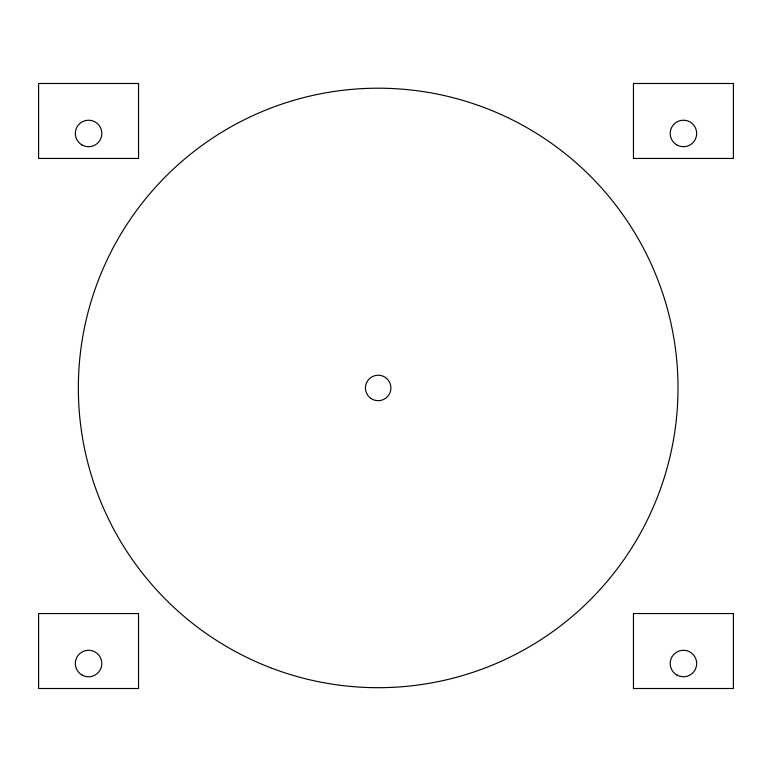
<?xml version="1.0" encoding="UTF-8"?>
<svg xmlns="http://www.w3.org/2000/svg" width="772" height="772" viewBox="0 0 772 772"><rect width="100%" height="100%" fill="white"/><g stroke="black" fill="none" stroke-linecap="round" stroke-linejoin="round"><path stroke-width="1.16" d="M138.545 83.492L38.6 83.492L38.6 158.453L138.545 158.453L138.545 83.492M733.4 83.492L633.455 83.492L633.455 158.453L733.4 158.453L733.4 83.492M138.545 613.547L38.6 613.547L38.6 688.508L138.545 688.508L138.545 613.547M733.4 613.547L633.455 613.547L633.455 688.508L733.4 688.508L733.4 613.547M81.938 674.979A13.24 13.24 0 0 0 101.817 663.534A13.24 13.24 0 0 0 81.967 652.041A13.24 13.24 0 0 0 81.938 674.979M676.793 674.979A13.24 13.24 0 0 0 696.672 663.534A13.24 13.24 0 0 0 676.822 652.041A13.24 13.24 0 0 0 676.793 674.979M81.938 144.924A13.24 13.24 0 0 0 101.817 133.479A13.24 13.24 0 0 0 81.967 121.986A13.24 13.24 0 0 0 81.938 144.924M676.793 144.924A13.24 13.24 0 0 0 696.672 133.479A13.24 13.24 0 0 0 676.822 121.986A13.24 13.24 0 0 0 676.793 144.924M371.1 398.535A12.748 12.738 0 0 0 390.893 388.77A12.748 12.738 0 0 0 372.538 376.524A12.748 12.738 0 0 0 371.1 398.535M270.663 667.77A299.835 299.739 -9.8 0 0 674.323 341.079A299.835 299.739 -9.8 0 0 189.536 154.979A299.835 299.739 -9.8 0 0 270.663 667.77"/></g></svg>
